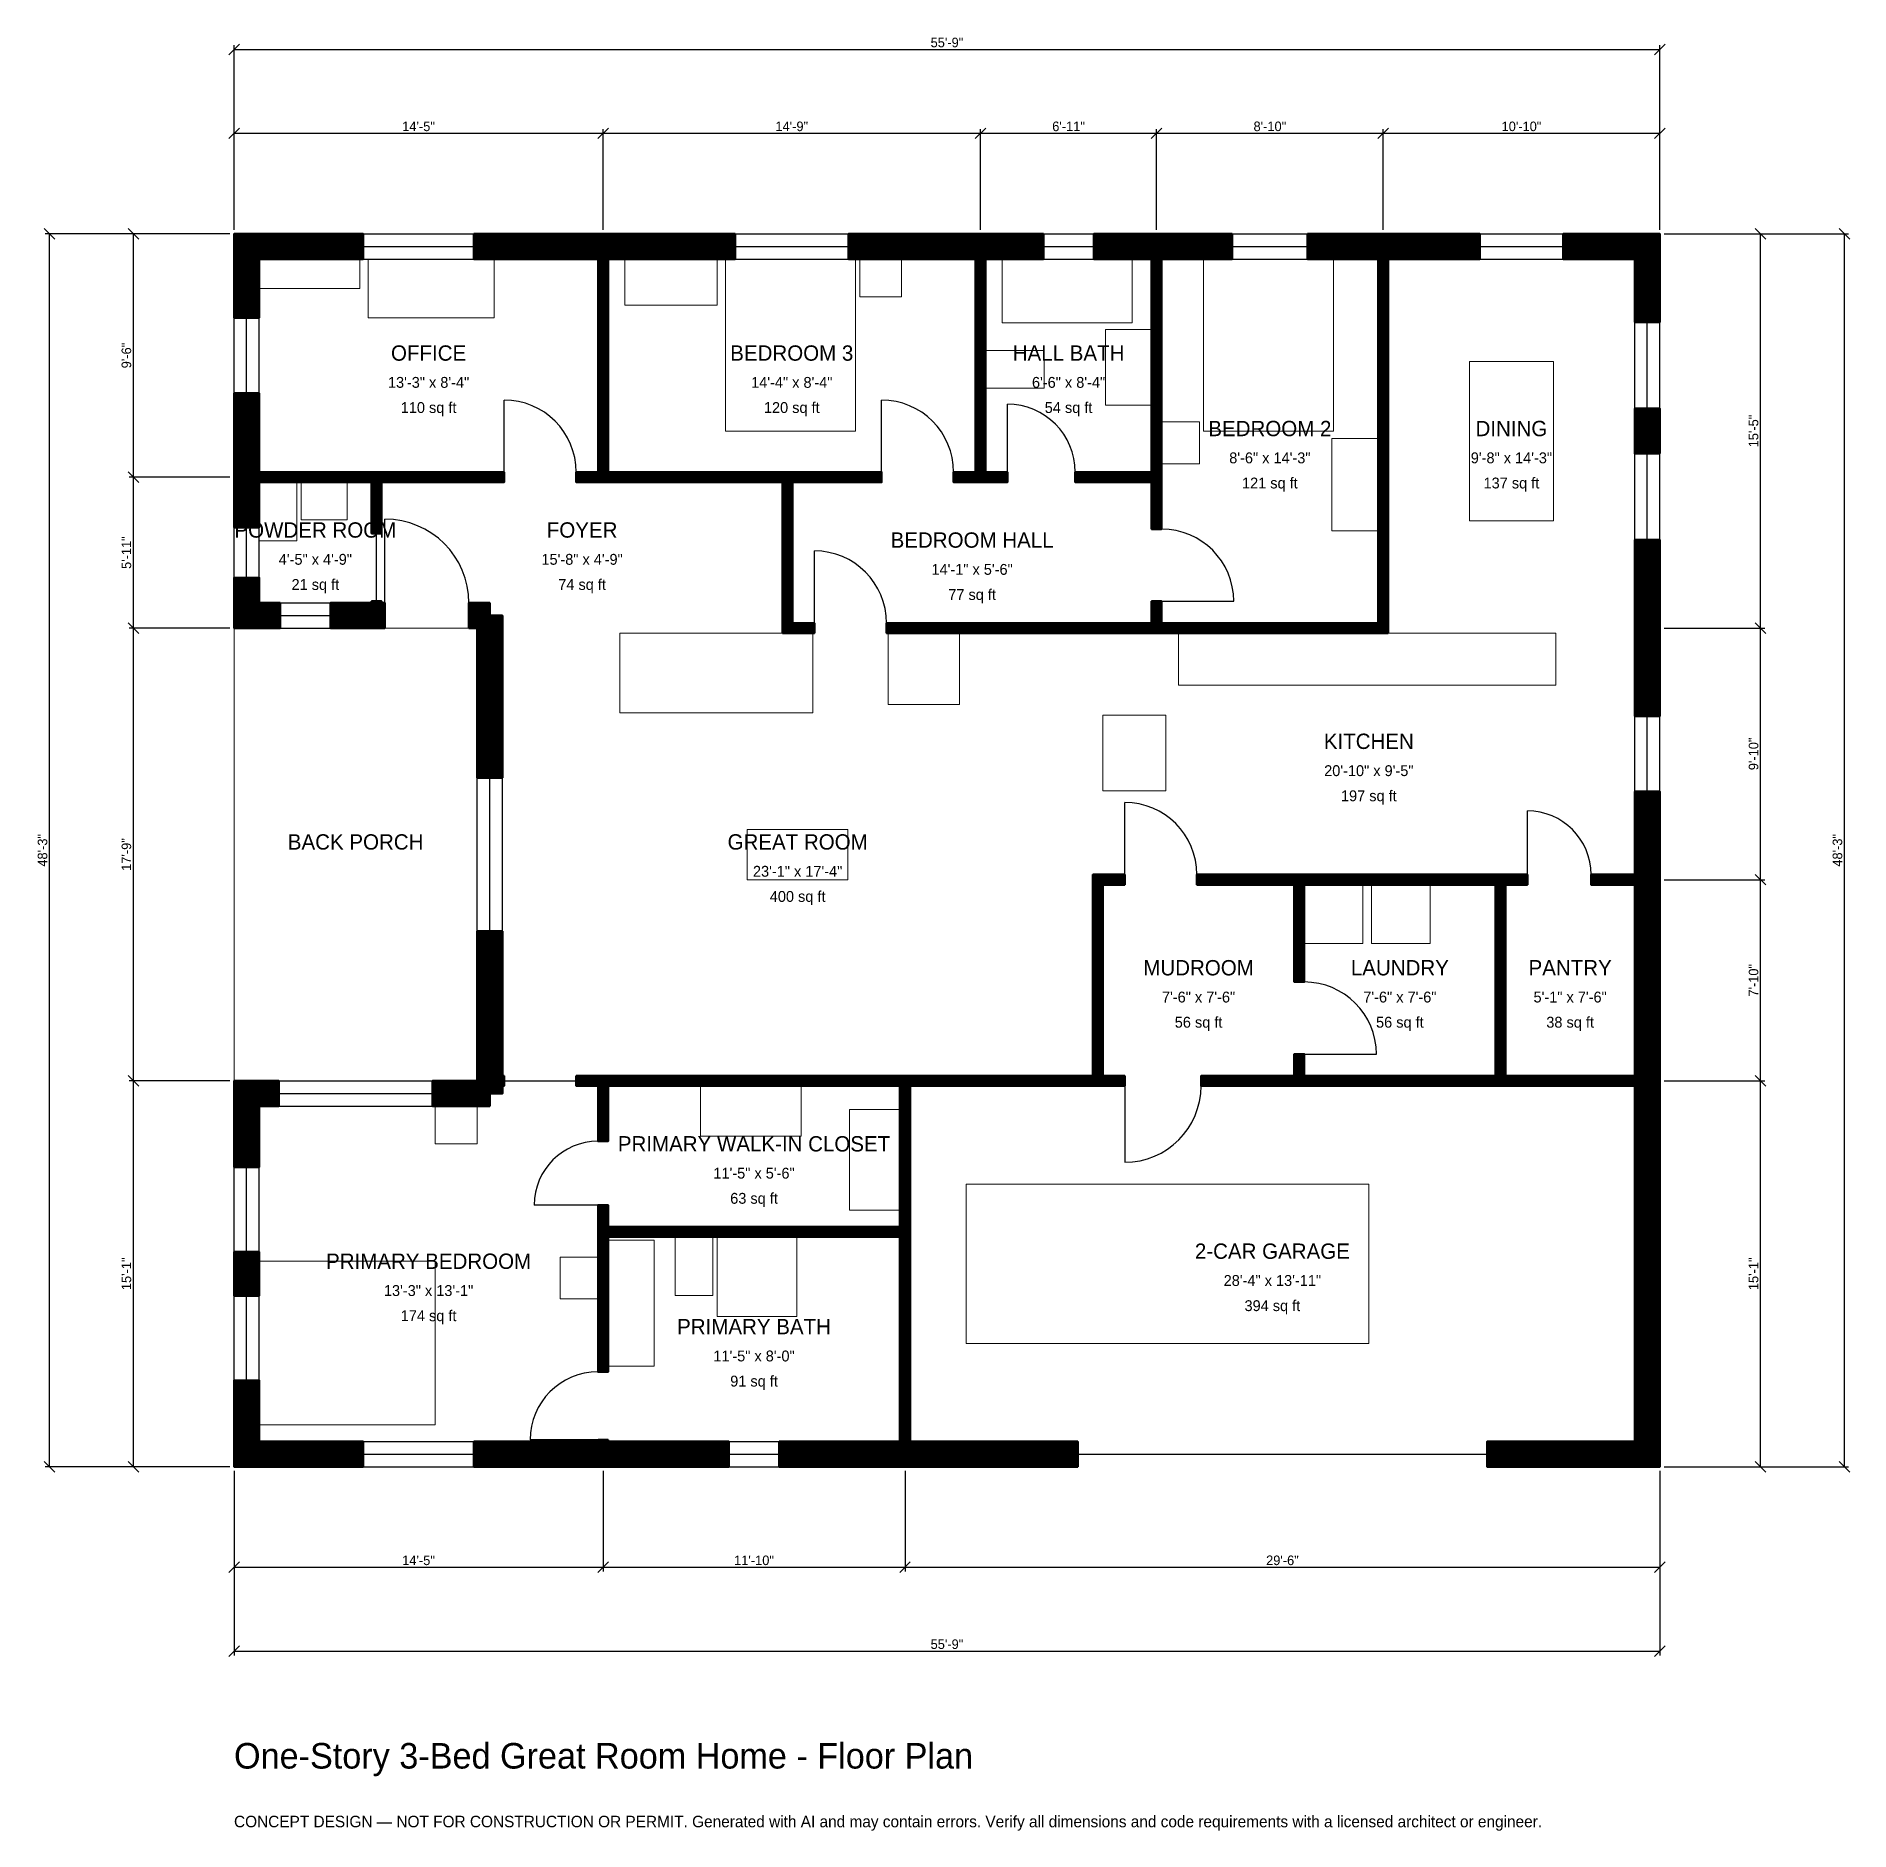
# Model space of a CAD drawing. Header units: inches. Extents: x -93 to 758, y -171 to 672.
import ezdxf
from ezdxf.enums import TextEntityAlignment as Align

# ---------------------------------------------------------------- set-up
doc = ezdxf.new("R2010")
doc.units = ezdxf.units.IN
doc.header["$MEASUREMENT"] = 0
doc.linetypes.add('DASHED', pattern=[0.6, 0.5, -0.1])
for name, color, linetype, lineweight in [('A-ANNO-DIMS', 1, 'Continuous', 13), ('A-ANNO-TEXT', 7, 'Continuous', 18), ('A-AREA-IDEN', 7, 'Continuous', 18), ('A-DOOR', 2, 'Continuous', 25), ('A-FLOR-FIXT', 9, 'Continuous', 13), ('A-FURN', 9, 'Continuous', 13), ('A-GLAZ', 4, 'Continuous', 25), ('A-SITE-PAVE', 8, 'Continuous', 13), ('A-WALL', 7, 'Continuous', 50), ('A-WALL-PATT', 8, 'Continuous', 13)]:
    doc.layers.add(name, color=color, linetype=linetype, lineweight=lineweight)
doc.dimstyles.new('PLAN', dxfattribs={"dimtxt": 4.5, "dimasz": 3, "dimexe": 2, "dimexo": 2, "dimgap": 1, "dimtad": 1, "dimdec": 0, "dimlunit": 4, "dimtsz": 2.5, "dimcen": 2.5, "dimclrd": 1, "dimclre": 1, "dimazin": 3, "dimtfac": 1, "dimtmove": 0, "dimatfit": 3})

msp = doc.modelspace()

# ---------------------------------------------------------------- hatches: boundary and pattern name
at = {"layer": 'A-WALL-PATT'}
h = msp.add_hatch(dxfattribs=at)
h.set_pattern_fill('ANSI31', color=8, scale=0.8)
h.paths.add_polyline_path([(167.3228, 0), (112.5984, 0), (112.5984, 11.811), (167.3228, 11.811), (170.8661, 11.811), (170.8661, 12.5984), (175.5906, 12.5984), (175.5906, 11.811), (179.1339, 11.811), (232.2835, 11.811), (232.2835, 0), (179.1339, 0), (175.5906, 0), (175.5906, 0), (170.8661, 0), (170.8661, 0), (167.3228, 0)])
h.paths.add_polyline_path([(11.811, 0), (11.811, 0), (0, 0), (0, 0), (0, 0), (0, 11.811), (0, 11.811), (0, 40.4856), (11.811, 40.4856), (11.811, 11.811), (60.6299, 11.811), (60.6299, 0), (11.811, 0)])
h.paths.add_polyline_path([(0, 100.853), (11.811, 100.853), (11.811, 80.2493), (0, 80.2493), (0, 100.853)])
h.paths.add_polyline_path([(0, 169.2913), (0, 169.2913), (0, 181.1024), (0, 181.1024), (0, 181.1024), (11.811, 181.1024), (11.811, 181.1024), (21.063, 181.1024), (21.063, 169.2913), (11.811, 169.2913), (11.811, 140.6168), (0, 140.6168), (0, 169.2913)])
h.paths.add_polyline_path([(111.811, 181.1024), (111.811, 181.1024), (114.1732, 181.1024), (114.1732, 183.4646), (114.1732, 183.4646), (114.1732, 251.378), (125.9843, 251.378), (125.9843, 183.4646), (126.7717, 183.4646), (126.7717, 178.7402), (125.9843, 178.7402), (125.9843, 175.1969), (120.0787, 175.1969), (120.0787, 169.2913), (93.1102, 169.2913), (93.1102, 181.1024), (111.811, 181.1024)])
h.paths.add_polyline_path([(114.1732, 393.7008), (110.2362, 393.7008), (110.2362, 405.5118), (120.0787, 405.5118), (120.0787, 399.6063), (125.9843, 399.6063), (125.9843, 323.4252), (114.1732, 323.4252), (114.1732, 393.7008)])
h.paths.add_polyline_path([(69.2913, 393.7008), (69.2913, 393.7007), (64.5669, 393.7007), (64.5669, 393.7008), (61.0236, 393.7008), (45.2756, 393.7008), (45.2756, 405.5118), (61.0236, 405.5118), (64.5669, 405.5118), (64.5669, 406.2992), (69.2913, 406.2992), (69.2913, 405.5118), (70.8661, 405.5118), (70.8661, 393.7008), (69.2913, 393.7008)])
h.paths.add_polyline_path([(11.811, 393.7008), (11.811, 393.7007), (0, 393.7007), (0, 393.7008), (0, 393.7008), (0, 405.5118), (0, 405.5118), (0, 417.3228), (11.811, 417.3228), (11.811, 405.5118), (21.6535, 405.5118), (21.6535, 393.7008), (11.811, 393.7008)])
h.paths.add_polyline_path([(0, 458.6614), (0, 462.2047), (0, 462.2047), (0, 466.9291), (0, 466.9291), (0, 470.4724), (0, 503.937), (11.811, 503.937), (11.811, 470.4724), (11.811, 466.9291), (64.5669, 466.9291), (69.2913, 466.9291), (126.7717, 466.9291), (126.7717, 462.2047), (69.2913, 462.2047), (69.2913, 438.189), (64.5669, 438.189), (64.5669, 462.2047), (11.811, 462.2047), (11.811, 458.6614), (11.811, 440.9449), (0, 440.9449), (0, 458.6614)])
h.paths.add_polyline_path([(0, 566.9291), (0, 566.9291), (0, 578.7402), (0, 578.7402), (0, 578.7402), (0, 578.7402), (11.811, 578.7402), (11.811, 578.7402), (60.6299, 578.7402), (60.6299, 566.9291), (11.811, 566.9291), (11.811, 539.3701), (0, 539.3701), (0, 566.9291)])
h.paths.add_polyline_path([(167.3228, 578.7402), (170.8661, 578.7402), (170.8661, 578.7402), (175.5906, 578.7402), (175.5906, 578.7402), (179.1339, 578.7402), (235.2362, 578.7402), (235.2362, 566.9291), (179.1339, 566.9291), (175.5906, 566.9291), (175.5906, 466.9291), (257.4803, 466.9291), (257.4803, 466.9291), (262.2047, 466.9291), (303.937, 466.9291), (303.937, 462.2047), (262.2047, 462.2047), (262.2047, 396.063), (272.4409, 396.063), (272.4409, 391.3386), (262.2047, 391.3386), (257.4803, 391.3386), (257.4803, 391.3386), (257.4803, 396.063), (257.4803, 396.063), (257.4803, 462.2047), (257.4803, 462.2047), (175.5906, 462.2047), (170.8661, 462.2047), (160.6299, 462.2047), (160.6299, 466.9291), (170.8661, 466.9291), (170.8661, 566.9291), (167.3228, 566.9291), (112.5984, 566.9291), (112.5984, 578.7402), (167.3228, 578.7402)])
h.paths.add_polyline_path([(344.4882, 578.7402), (348.0315, 578.7402), (348.0315, 578.7402), (352.7559, 578.7402), (352.7559, 578.7402), (356.2992, 578.7402), (379.9213, 578.7402), (379.9213, 566.9291), (356.2992, 566.9291), (352.7559, 566.9291), (352.7559, 466.9291), (362.9921, 466.9291), (362.9921, 462.2047), (352.7559, 462.2047), (348.0315, 462.2047), (337.7953, 462.2047), (337.7953, 466.9291), (348.0315, 466.9291), (348.0315, 566.9291), (344.4882, 566.9291), (288.3858, 566.9291), (288.3858, 578.7402), (344.4882, 578.7402)])
h.paths.add_polyline_path([(430.7087, 578.7402), (430.7087, 578.7402), (435.4331, 578.7402), (435.4331, 578.7402), (438.9764, 578.7402), (438.9764, 578.7402), (468.5039, 578.7402), (468.5039, 566.9291), (435.4331, 566.9291), (435.4331, 466.9291), (435.4331, 462.2047), (435.4331, 440.1575), (430.7087, 440.1575), (430.7087, 462.2047), (394.8819, 462.2047), (394.8819, 466.9291), (430.7087, 466.9291), (430.7087, 566.9291), (427.1654, 566.9291), (427.1654, 566.9291), (403.5433, 566.9291), (403.5433, 578.7402), (430.7087, 578.7402)])
h.paths.add_polyline_path([(533.4646, 578.7402), (537.0079, 578.7402), (537.0079, 578.7402), (541.7323, 578.7402), (541.7323, 578.7402), (545.2756, 578.7402), (584.8425, 578.7402), (584.8425, 566.9291), (545.2756, 566.9291), (541.7323, 566.9291), (541.7323, 396.063), (541.7323, 391.3386), (537.0079, 391.3386), (435.4331, 391.3386), (430.7087, 391.3386), (407.874, 391.3386), (403.1496, 391.3386), (306.2992, 391.3386), (306.2992, 396.063), (403.1496, 396.063), (407.874, 396.063), (430.7087, 396.063), (430.7087, 406.2992), (435.4331, 406.2992), (435.4331, 396.063), (537.0079, 396.063), (537.0079, 566.9291), (533.4646, 566.9291), (503.937, 566.9291), (503.937, 578.7402), (533.4646, 578.7402)])
h.paths.add_polyline_path([(657.4803, 578.7402), (657.4803, 578.7402), (669.2913, 578.7402), (669.2913, 578.7402), (669.2914, 578.7402), (669.2914, 566.9291), (669.2913, 566.9291), (669.2913, 537.336), (657.4803, 537.336), (657.4803, 566.9291), (623.8189, 566.9291), (623.8189, 578.7402), (657.4803, 578.7402)])
h.paths.add_polyline_path([(669.2913, 475.6562), (657.4803, 475.6562), (657.4803, 496.7848), (669.2913, 496.7848), (669.2913, 475.6562)])
h.paths.add_polyline_path([(669.2913, 399.6063), (669.2913, 387.7953), (669.2913, 352.3622), (657.4803, 352.3622), (657.4803, 387.7953), (657.4803, 399.6063), (657.4803, 435.105), (669.2913, 435.105), (669.2913, 399.6063)])
h.paths.add_polyline_path([(669.2913, 281.4961), (669.2913, 277.9528), (669.2914, 277.9528), (669.2914, 273.2283), (669.2913, 273.2283), (669.2913, 269.685), (669.2913, 187.0079), (669.2913, 183.4646), (669.2914, 183.4646), (669.2914, 178.7402), (669.2913, 178.7402), (669.2913, 175.1969), (669.2913, 11.811), (669.2914, 11.811), (669.2914, 0), (669.2913, 0), (669.2913, 0), (657.4803, 0), (657.4803, 0), (588.189, 0), (588.189, 11.811), (657.4803, 11.811), (657.4803, 175.1969), (657.4803, 178.7402), (596.8504, 178.7402), (592.126, 178.7402), (502.3622, 178.7402), (497.6378, 178.7402), (497.6378, 178.7402), (453.937, 178.7402), (453.937, 183.4646), (497.6378, 183.4646), (497.6378, 183.4646), (497.6378, 193.7008), (502.3622, 193.7008), (502.3622, 183.4646), (592.126, 183.4646), (592.126, 273.2283), (502.3622, 273.2283), (502.3622, 227.5591), (497.6378, 227.5591), (497.6378, 273.2283), (497.6378, 273.2283), (451.9685, 273.2283), (451.9685, 277.9528), (497.6378, 277.9528), (497.6378, 277.9528), (502.3622, 277.9528), (592.126, 277.9528), (596.8504, 277.9528), (607.0866, 277.9528), (607.0866, 273.2283), (596.8504, 273.2283), (596.8504, 183.4646), (657.4803, 183.4646), (657.4803, 187.0079), (657.4803, 269.685), (657.4803, 273.2283), (637.0079, 273.2283), (637.0079, 277.9528), (657.4803, 277.9528), (657.4803, 281.4961), (657.4803, 316.9291), (669.2913, 316.9291), (669.2913, 281.4961)])
h.paths.add_polyline_path([(320.8661, 0), (317.3228, 0), (317.3228, 0), (312.5984, 0), (312.5984, 0), (309.0551, 0), (255.9055, 0), (255.9055, 11.811), (309.0551, 11.811), (312.5984, 11.811), (312.5984, 107.874), (175.5906, 107.874), (175.5906, 44.4882), (170.8661, 44.4882), (170.8661, 107.874), (170.8661, 112.5984), (170.8661, 122.8346), (175.5906, 122.8346), (175.5906, 112.5984), (312.5984, 112.5984), (312.5984, 178.7402), (175.5906, 178.7402), (175.5906, 152.7559), (170.8661, 152.7559), (170.8661, 178.7402), (160.6299, 178.7402), (160.6299, 183.4646), (170.8661, 183.4646), (175.5906, 183.4646), (312.5984, 183.4646), (317.3228, 183.4646), (403.1496, 183.4646), (403.1496, 273.2283), (403.1496, 277.9528), (407.874, 277.9528), (418.1102, 277.9528), (418.1102, 273.2283), (407.874, 273.2283), (407.874, 183.4646), (418.1102, 183.4646), (418.1102, 178.7402), (407.874, 178.7402), (403.1496, 178.7402), (317.3228, 178.7402), (317.3228, 112.5984), (317.3228, 107.874), (317.3228, 11.811), (320.8661, 11.811), (396.063, 11.811), (396.063, 0), (320.8661, 0)])

# ---------------------------------------------------------------- linework, layer by layer
at = {"layer": 'A-DOOR'}
for p, q in [((126.7717, 466.9291), (126.7717, 500.7874)), ((303.937, 466.9291), (303.937, 500.7874)), ((362.9921, 466.9291), (362.9921, 498.8189)), ((70.8661, 405.5118), (70.8661, 444.8819)), ((66.9291, 406.2992), (66.9291, 438.189)), ((272.4409, 396.063), (272.4409, 429.9213)), ((435.4331, 406.2992), (469.2913, 406.2992)), ((418.1102, 277.9528), (418.1102, 311.811)), ((607.0866, 277.9528), (607.0866, 307.874)), ((502.3622, 193.7008), (536.2205, 193.7008)), ((126.7717, 181.1024), (160.6299, 181.1024)), ((418.1102, 178.7402), (418.1102, 142.9134)), ((170.8661, 122.8346), (140.9449, 122.8346)), ((170.8661, 12.5984), (138.9764, 12.5984))]:
    msp.add_line(p, q, dxfattribs=at)
at = {"layer": 'A-DOOR', "linetype": 'DASHED'}
msp.add_line((396.063, 5.9055), (588.189, 5.9055), dxfattribs=at)
at = {"layer": 'A-DOOR'}
for centre, radius, start, end in [((126.7717, 466.9291), 33.8583, 0, 90), ((303.937, 466.9291), 33.8583, 0, 90), ((362.9921, 466.9291), 31.8898, 0, 90), ((70.8661, 405.5118), 39.3701, 0, 90), ((435.4331, 406.2992), 33.8583, 0, 90), ((272.4409, 396.063), 33.8583, 0, 90), ((418.1102, 277.9528), 33.8583, 0, 90), ((607.0866, 277.9528), 29.9213, 0, 90), ((502.3622, 193.7008), 33.8583, 0, 90), ((418.1102, 178.7402), 35.8268, 270, 360), ((170.8661, 122.8346), 29.9213, 90, 180), ((170.8661, 12.5984), 31.8898, 90, 180)]:
    msp.add_arc(centre, radius, start, end, dxfattribs=at)
at = {"layer": 'A-FLOR-FIXT'}
for points in [[(360.6299, 537.0079), (421.6535, 537.0079), (421.6535, 566.9291), (360.6299, 566.9291)], [(409.0551, 498.4252), (430.7087, 498.4252), (430.7087, 533.8583), (409.0551, 533.8583)], [(352.7559, 506.2992), (380.315, 506.2992), (380.315, 524.0157), (352.7559, 524.0157)], [(11.811, 434.6457), (29.5276, 434.6457), (29.5276, 462.2047), (11.811, 462.2047)], [(31.4961, 444.4882), (53.1496, 444.4882), (53.1496, 462.2047), (31.4961, 462.2047)], [(443.3071, 366.9291), (620.4724, 366.9291), (620.4724, 391.3386), (443.3071, 391.3386)], [(175.5906, 47.2441), (197.2441, 47.2441), (197.2441, 106.2992), (175.5906, 106.2992)], [(207.0866, 80.315), (224.8031, 80.315), (224.8031, 107.874), (207.0866, 107.874)], [(226.7717, 70.4724), (264.1732, 70.4724), (264.1732, 107.874), (226.7717, 107.874)]]:
    msp.add_lwpolyline(points, close=True, dxfattribs=at)
at = {"layer": 'A-FURN'}
for points in [[(11.811, 553.1496), (59.0551, 553.1496), (59.0551, 566.9291), (11.811, 566.9291)], [(62.9921, 539.3701), (122.0472, 539.3701), (122.0472, 566.9291), (62.9921, 566.9291)], [(183.4646, 545.2756), (226.7717, 545.2756), (226.7717, 566.9291), (183.4646, 566.9291)], [(230.7087, 486.2205), (291.7323, 486.2205), (291.7323, 566.9291), (230.7087, 566.9291)], [(293.7008, 549.2126), (313.3858, 549.2126), (313.3858, 566.9291), (293.7008, 566.9291)], [(455.1181, 486.2205), (516.1417, 486.2205), (516.1417, 566.9291), (455.1181, 566.9291)], [(579.9213, 444.0945), (619.2913, 444.0945), (619.2913, 518.8976), (579.9213, 518.8976)], [(435.4331, 470.8661), (453.1496, 470.8661), (453.1496, 490.5512), (435.4331, 490.5512)], [(515.3543, 439.3701), (537.0079, 439.3701), (537.0079, 482.6772), (515.3543, 482.6772)], [(181.1024, 353.937), (271.6535, 353.937), (271.6535, 391.3386), (181.1024, 391.3386)], [(307.0866, 357.874), (340.5512, 357.874), (340.5512, 391.3386), (307.0866, 391.3386)], [(407.874, 317.3228), (437.4016, 317.3228), (437.4016, 352.7559), (407.874, 352.7559)], [(240.9449, 275.5906), (288.189, 275.5906), (288.189, 299.2126), (240.9449, 299.2126)], [(502.3622, 245.6693), (529.9213, 245.6693), (529.9213, 273.2283), (502.3622, 273.2283)], [(533.8583, 245.6693), (561.4173, 245.6693), (561.4173, 273.2283), (533.8583, 273.2283)], [(218.8976, 155.1181), (266.1417, 155.1181), (266.1417, 178.7402), (218.8976, 178.7402)], [(94.4882, 151.5748), (114.1732, 151.5748), (114.1732, 169.2913), (94.4882, 169.2913)], [(288.9764, 120.4724), (312.5984, 120.4724), (312.5984, 167.7165), (288.9764, 167.7165)], [(343.7008, 57.874), (532.6772, 57.874), (532.6772, 132.6772), (343.7008, 132.6772)], [(11.811, 19.685), (94.4882, 19.685), (94.4882, 96.4567), (11.811, 96.4567)], [(153.1496, 78.7402), (170.8661, 78.7402), (170.8661, 98.4252), (153.1496, 98.4252)]]:
    msp.add_lwpolyline(points, close=True, dxfattribs=at)
at = {"layer": 'A-GLAZ'}
for p, q in [((60.6299, 578.7402), (112.5984, 578.7402)), ((60.6299, 572.8346), (112.5984, 572.8346)), ((235.2362, 578.7402), (288.3858, 578.7402)), ((235.2362, 572.8346), (288.3858, 572.8346)), ((379.9213, 578.7402), (403.5433, 578.7402)), ((379.9213, 572.8346), (403.5433, 572.8346)), ((468.5039, 578.7402), (503.937, 578.7402)), ((468.5039, 572.8346), (503.937, 572.8346)), ((584.8425, 578.7402), (623.8189, 578.7402)), ((584.8425, 572.8346), (623.8189, 572.8346)), ((60.6299, 566.9291), (112.5984, 566.9291)), ((235.2362, 566.9291), (288.3858, 566.9291)), ((379.9213, 566.9291), (403.5433, 566.9291)), ((468.5039, 566.9291), (503.937, 566.9291)), ((584.8425, 566.9291), (623.8189, 566.9291)), ((0, 503.937), (0, 539.3701)), ((5.9055, 503.937), (5.9055, 539.3701)), ((11.811, 503.937), (11.811, 539.3701)), ((657.4803, 496.7848), (657.4803, 537.336)), ((663.3858, 496.7848), (663.3858, 537.336)), ((669.2913, 496.7848), (669.2913, 537.336)), ((657.4803, 435.105), (657.4803, 475.6562)), ((663.3858, 435.105), (663.3858, 475.6562)), ((669.2913, 435.105), (669.2913, 475.6562)), ((0, 417.3228), (0, 440.9449)), ((5.9055, 417.3228), (5.9055, 440.9449)), ((11.811, 417.3228), (11.811, 440.9449)), ((21.6535, 405.5118), (45.2756, 405.5118)), ((21.6535, 399.6063), (45.2756, 399.6063)), ((21.6535, 393.7008), (45.2756, 393.7008)), ((657.4803, 316.9291), (657.4803, 352.3622)), ((663.3858, 316.9291), (663.3858, 352.3622)), ((669.2913, 316.9291), (669.2913, 352.3622)), ((114.1732, 251.378), (114.1732, 323.4252)), ((120.0787, 251.378), (120.0787, 323.4252)), ((125.9843, 251.378), (125.9843, 323.4252)), ((21.063, 181.1024), (93.1102, 181.1024)), ((21.063, 175.1969), (93.1102, 175.1969)), ((21.063, 169.2913), (93.1102, 169.2913)), ((0, 100.853), (0, 140.6168)), ((5.9055, 100.853), (5.9055, 140.6168)), ((11.811, 100.853), (11.811, 140.6168)), ((0, 40.4856), (0, 80.2493)), ((5.9055, 40.4856), (5.9055, 80.2493)), ((11.811, 40.4856), (11.811, 80.2493)), ((60.6299, 11.811), (112.5984, 11.811)), ((232.2835, 11.811), (255.9055, 11.811)), ((60.6299, 5.9055), (112.5984, 5.9055)), ((60.6299, 0), (112.5984, 0)), ((232.2835, 5.9055), (255.9055, 5.9055)), ((232.2835, 0), (255.9055, 0))]:
    msp.add_line(p, q, dxfattribs=at)
at = {"layer": 'A-SITE-PAVE', "linetype": 'DASHED'}
msp.add_lwpolyline([(0, 181.1024), (114.1732, 181.1024), (114.1732, 393.7008), (0, 393.7008)], close=True, dxfattribs=at)
at = {"layer": 'A-WALL'}
for points in [[(0, 566.9291), (0, 566.9291), (0, 578.7402), (0, 578.7402), (0, 578.7402), (0, 578.7402), (11.811, 578.7402), (11.811, 578.7402), (60.6299, 578.7402), (60.6299, 566.9291), (11.811, 566.9291), (11.811, 539.3701), (0, 539.3701), (0, 566.9291)], [(167.3228, 578.7402), (170.8661, 578.7402), (170.8661, 578.7402), (175.5906, 578.7402), (175.5906, 578.7402), (179.1339, 578.7402), (235.2362, 578.7402), (235.2362, 566.9291), (179.1339, 566.9291), (175.5906, 566.9291), (175.5906, 466.9291), (257.4803, 466.9291), (257.4803, 466.9291), (262.2047, 466.9291), (303.937, 466.9291), (303.937, 462.2047), (262.2047, 462.2047), (262.2047, 396.063), (272.4409, 396.063), (272.4409, 391.3386), (262.2047, 391.3386), (257.4803, 391.3386), (257.4803, 391.3386), (257.4803, 396.063), (257.4803, 396.063), (257.4803, 462.2047), (257.4803, 462.2047), (175.5906, 462.2047), (170.8661, 462.2047), (160.6299, 462.2047), (160.6299, 466.9291), (170.8661, 466.9291), (170.8661, 566.9291), (167.3228, 566.9291), (112.5984, 566.9291), (112.5984, 578.7402), (167.3228, 578.7402)], [(344.4882, 578.7402), (348.0315, 578.7402), (348.0315, 578.7402), (352.7559, 578.7402), (352.7559, 578.7402), (356.2992, 578.7402), (379.9213, 578.7402), (379.9213, 566.9291), (356.2992, 566.9291), (352.7559, 566.9291), (352.7559, 466.9291), (362.9921, 466.9291), (362.9921, 462.2047), (352.7559, 462.2047), (348.0315, 462.2047), (337.7953, 462.2047), (337.7953, 466.9291), (348.0315, 466.9291), (348.0315, 566.9291), (344.4882, 566.9291), (288.3858, 566.9291), (288.3858, 578.7402), (344.4882, 578.7402)], [(533.4646, 578.7402), (537.0079, 578.7402), (537.0079, 578.7402), (541.7323, 578.7402), (541.7323, 578.7402), (545.2756, 578.7402), (584.8425, 578.7402), (584.8425, 566.9291), (545.2756, 566.9291), (541.7323, 566.9291), (541.7323, 396.063), (541.7323, 391.3386), (537.0079, 391.3386), (435.4331, 391.3386), (430.7087, 391.3386), (407.874, 391.3386), (403.1496, 391.3386), (306.2992, 391.3386), (306.2992, 396.063), (403.1496, 396.063), (407.874, 396.063), (430.7087, 396.063), (430.7087, 406.2992), (435.4331, 406.2992), (435.4331, 396.063), (537.0079, 396.063), (537.0079, 566.9291), (533.4646, 566.9291), (503.937, 566.9291), (503.937, 578.7402), (533.4646, 578.7402)], [(430.7087, 578.7402), (430.7087, 578.7402), (435.4331, 578.7402), (435.4331, 578.7402), (438.9764, 578.7402), (438.9764, 578.7402), (468.5039, 578.7402), (468.5039, 566.9291), (435.4331, 566.9291), (435.4331, 466.9291), (435.4331, 462.2047), (435.4331, 440.1575), (430.7087, 440.1575), (430.7087, 462.2047), (394.8819, 462.2047), (394.8819, 466.9291), (430.7087, 466.9291), (430.7087, 566.9291), (427.1654, 566.9291), (427.1654, 566.9291), (403.5433, 566.9291), (403.5433, 578.7402), (430.7087, 578.7402)], [(657.4803, 578.7402), (657.4803, 578.7402), (669.2913, 578.7402), (669.2913, 578.7402), (669.2914, 578.7402), (669.2914, 566.9291), (669.2913, 566.9291), (669.2913, 537.336), (657.4803, 537.336), (657.4803, 566.9291), (623.8189, 566.9291), (623.8189, 578.7402), (657.4803, 578.7402)], [(0, 458.6614), (0, 462.2047), (0, 462.2047), (0, 466.9291), (0, 466.9291), (0, 470.4724), (0, 503.937), (11.811, 503.937), (11.811, 470.4724), (11.811, 466.9291), (64.5669, 466.9291), (69.2913, 466.9291), (126.7717, 466.9291), (126.7717, 462.2047), (69.2913, 462.2047), (69.2913, 438.189), (64.5669, 438.189), (64.5669, 462.2047), (11.811, 462.2047), (11.811, 458.6614), (11.811, 440.9449), (0, 440.9449), (0, 458.6614)], [(669.2913, 475.6562), (657.4803, 475.6562), (657.4803, 496.7848), (669.2913, 496.7848), (669.2913, 475.6562)], [(669.2913, 399.6063), (669.2913, 387.7953), (669.2913, 352.3622), (657.4803, 352.3622), (657.4803, 387.7953), (657.4803, 399.6063), (657.4803, 435.105), (669.2913, 435.105), (669.2913, 399.6063)], [(11.811, 393.7008), (11.811, 393.7007), (0, 393.7007), (0, 393.7008), (0, 393.7008), (0, 405.5118), (0, 405.5118), (0, 417.3228), (11.811, 417.3228), (11.811, 405.5118), (21.6535, 405.5118), (21.6535, 393.7008), (11.811, 393.7008)], [(69.2913, 393.7008), (69.2913, 393.7007), (64.5669, 393.7007), (64.5669, 393.7008), (61.0236, 393.7008), (45.2756, 393.7008), (45.2756, 405.5118), (61.0236, 405.5118), (64.5669, 405.5118), (64.5669, 406.2992), (69.2913, 406.2992), (69.2913, 405.5118), (70.8661, 405.5118), (70.8661, 393.7008), (69.2913, 393.7008)], [(114.1732, 393.7008), (110.2362, 393.7008), (110.2362, 405.5118), (120.0787, 405.5118), (120.0787, 399.6063), (125.9843, 399.6063), (125.9843, 323.4252), (114.1732, 323.4252), (114.1732, 393.7008)], [(669.2913, 281.4961), (669.2913, 277.9528), (669.2914, 277.9528), (669.2914, 273.2283), (669.2913, 273.2283), (669.2913, 269.685), (669.2913, 187.0079), (669.2913, 183.4646), (669.2914, 183.4646), (669.2914, 178.7402), (669.2913, 178.7402), (669.2913, 175.1969), (669.2913, 11.811), (669.2914, 11.811), (669.2914, 0), (669.2913, 0), (669.2913, 0), (657.4803, 0), (657.4803, 0), (588.189, 0), (588.189, 11.811), (657.4803, 11.811), (657.4803, 175.1969), (657.4803, 178.7402), (596.8504, 178.7402), (592.126, 178.7402), (502.3622, 178.7402), (497.6378, 178.7402), (497.6378, 178.7402), (453.937, 178.7402), (453.937, 183.4646), (497.6378, 183.4646), (497.6378, 183.4646), (497.6378, 193.7008), (502.3622, 193.7008), (502.3622, 183.4646), (592.126, 183.4646), (592.126, 273.2283), (502.3622, 273.2283), (502.3622, 227.5591), (497.6378, 227.5591), (497.6378, 273.2283), (497.6378, 273.2283), (451.9685, 273.2283), (451.9685, 277.9528), (497.6378, 277.9528), (497.6378, 277.9528), (502.3622, 277.9528), (592.126, 277.9528), (596.8504, 277.9528), (607.0866, 277.9528), (607.0866, 273.2283), (596.8504, 273.2283), (596.8504, 183.4646), (657.4803, 183.4646), (657.4803, 187.0079), (657.4803, 269.685), (657.4803, 273.2283), (637.0079, 273.2283), (637.0079, 277.9528), (657.4803, 277.9528), (657.4803, 281.4961), (657.4803, 316.9291), (669.2913, 316.9291), (669.2913, 281.4961)], [(320.8661, 0), (317.3228, 0), (317.3228, 0), (312.5984, 0), (312.5984, 0), (309.0551, 0), (255.9055, 0), (255.9055, 11.811), (309.0551, 11.811), (312.5984, 11.811), (312.5984, 107.874), (175.5906, 107.874), (175.5906, 44.4882), (170.8661, 44.4882), (170.8661, 107.874), (170.8661, 112.5984), (170.8661, 122.8346), (175.5906, 122.8346), (175.5906, 112.5984), (312.5984, 112.5984), (312.5984, 178.7402), (175.5906, 178.7402), (175.5906, 152.7559), (170.8661, 152.7559), (170.8661, 178.7402), (160.6299, 178.7402), (160.6299, 183.4646), (170.8661, 183.4646), (175.5906, 183.4646), (312.5984, 183.4646), (317.3228, 183.4646), (403.1496, 183.4646), (403.1496, 273.2283), (403.1496, 277.9528), (407.874, 277.9528), (418.1102, 277.9528), (418.1102, 273.2283), (407.874, 273.2283), (407.874, 183.4646), (418.1102, 183.4646), (418.1102, 178.7402), (407.874, 178.7402), (403.1496, 178.7402), (317.3228, 178.7402), (317.3228, 112.5984), (317.3228, 107.874), (317.3228, 11.811), (320.8661, 11.811), (396.063, 11.811), (396.063, 0), (320.8661, 0)], [(111.811, 181.1024), (111.811, 181.1024), (114.1732, 181.1024), (114.1732, 183.4646), (114.1732, 183.4646), (114.1732, 251.378), (125.9843, 251.378), (125.9843, 183.4646), (126.7717, 183.4646), (126.7717, 178.7402), (125.9843, 178.7402), (125.9843, 175.1969), (120.0787, 175.1969), (120.0787, 169.2913), (93.1102, 169.2913), (93.1102, 181.1024), (111.811, 181.1024)], [(0, 169.2913), (0, 169.2913), (0, 181.1024), (0, 181.1024), (0, 181.1024), (11.811, 181.1024), (11.811, 181.1024), (21.063, 181.1024), (21.063, 169.2913), (11.811, 169.2913), (11.811, 140.6168), (0, 140.6168), (0, 169.2913)], [(0, 100.853), (11.811, 100.853), (11.811, 80.2493), (0, 80.2493), (0, 100.853)], [(11.811, 0), (11.811, 0), (0, 0), (0, 0), (0, 0), (0, 11.811), (0, 11.811), (0, 40.4856), (11.811, 40.4856), (11.811, 11.811), (60.6299, 11.811), (60.6299, 0), (11.811, 0)], [(167.3228, 0), (112.5984, 0), (112.5984, 11.811), (167.3228, 11.811), (170.8661, 11.811), (170.8661, 12.5984), (175.5906, 12.5984), (175.5906, 11.811), (179.1339, 11.811), (232.2835, 11.811), (232.2835, 0), (179.1339, 0), (175.5906, 0), (175.5906, 0), (170.8661, 0), (170.8661, 0), (167.3228, 0)]]:
    msp.add_lwpolyline(points, close=True, dxfattribs=at)

# ---------------------------------------------------------------- texts
at = {"layer": 'A-ANNO-TEXT'}
for s, height, p in [('One-Story 3-Bed Great Room Home - Floor Plan', 12, (0, -141.7323)), ('CONCEPT DESIGN — NOT FOR CONSTRUCTION OR PERMIT. Generated with AI and may contain errors. Verify all dimensions and code requirements with a licensed architect or engineer.', 5.4, (0, -169.2913))]:
    msp.add_text(s, height=height, dxfattribs=at).set_placement(p)
at = {"layer": 'A-AREA-IDEN'}
for s, height, p in [('OFFICE', 7.2, (91.3386, 522.8346)), ('BEDROOM 3', 7.2, (261.811, 522.8346)), ('HALL BATH', 7.2, (391.7323, 522.8346)), ('13\'-3" x 8\'-4"', 5.1, (91.3386, 509.0551)), ('14\'-4" x 8\'-4"', 5.1, (261.811, 509.0551)), ('6\'-6" x 8\'-4"', 5.1, (391.7323, 509.0551)), ('110 sq ft', 5.1, (91.3386, 497.2441)), ('120 sq ft', 5.1, (261.811, 497.2441)), ('54 sq ft', 5.1, (391.7323, 497.2441)), ('BEDROOM 2', 7.2, (486.2205, 487.4016)), ('DINING', 7.2, (599.6063, 487.4016)), ('8\'-6" x 14\'-3"', 5.1, (486.2205, 473.622)), ('9\'-8" x 14\'-3"', 5.1, (599.6063, 473.622)), ('121 sq ft', 5.1, (486.2205, 461.811)), ('137 sq ft', 5.1, (599.6063, 461.811)), ('POWDER ROOM', 7.2, (38.189, 439.7638)), ('FOYER', 7.2, (163.3858, 439.7638)), ('BEDROOM HALL', 7.2, (346.4567, 435.0394)), ('4\'-5" x 4\'-9"', 5.1, (38.189, 425.9843)), ('15\'-8" x 4\'-9"', 5.1, (163.3858, 425.9843)), ('14\'-1" x 5\'-6"', 5.1, (346.4567, 421.2598)), ('21 sq ft', 5.1, (38.189, 414.1732)), ('74 sq ft', 5.1, (163.3858, 414.1732)), ('77 sq ft', 5.1, (346.4567, 409.4488)), ('KITCHEN', 7.2, (532.6772, 340.5512)), ('20\'-10" x 9\'-5"', 5.1, (532.6772, 326.7717)), ('197 sq ft', 5.1, (532.6772, 314.9606)), ('BACK PORCH', 7.2, (57.0866, 293.3071)), ('GREAT ROOM', 7.2, (264.5669, 293.3071)), ('23\'-1" x 17\'-4"', 5.1, (264.5669, 279.5276)), ('400 sq ft', 5.1, (264.5669, 267.7165)), ('MUDROOM', 7.2, (452.7559, 234.252)), ('LAUNDRY', 7.2, (547.2441, 234.252)), ('PANTRY', 7.2, (627.1654, 234.252)), ('7\'-6" x 7\'-6"', 5.1, (452.7559, 220.4724)), ('7\'-6" x 7\'-6"', 5.1, (547.2441, 220.4724)), ('5\'-1" x 7\'-6"', 5.1, (627.1654, 220.4724)), ('56 sq ft', 5.1, (452.7559, 208.6614)), ('56 sq ft', 5.1, (547.2441, 208.6614)), ('38 sq ft', 5.1, (627.1654, 208.6614)), ('PRIMARY WALK-IN CLOSET', 7.2, (244.0945, 151.5748)), ('11\'-5" x 5\'-6"', 5.1, (244.0945, 137.7953)), ('63 sq ft', 5.1, (244.0945, 125.9843)), ('2-CAR GARAGE', 7.2, (487.4016, 101.1811)), ('PRIMARY BEDROOM', 7.2, (91.3386, 96.4567)), ('13\'-3" x 13\'-1"', 5.1, (91.3386, 82.6772)), ('28\'-4" x 13\'-11"', 5.1, (487.4016, 87.4016)), ('394 sq ft', 5.1, (487.4016, 75.5906)), ('174 sq ft', 5.1, (91.3386, 70.8661)), ('PRIMARY BATH', 7.2, (244.0945, 65.748)), ('11\'-5" x 8\'-0"', 5.1, (244.0945, 51.9685)), ('91 sq ft', 5.1, (244.0945, 40.1575))]:
    msp.add_text(s, height=height, dxfattribs=at).set_placement(p, align=Align.MIDDLE_CENTER)

# ---------------------------------------------------------------- dimensions: what is measured, and where the dimension line sits
at = {"layer": 'A-ANNO-DIMS'}
for base, p1, p2, text in [((0, 665.3543), (0, 578.7402), (669.2913, 578.7402), '55\'-9"'), ((0, 625.9843), (0, 578.7402), (173.2283, 578.7402), '14\'-5"'), ((173.2283, 625.9843), (173.2283, 578.7402), (350.3937, 578.7402), '14\'-9"'), ((350.3937, 625.9843), (350.3937, 578.7402), (433.0709, 578.7402), '6\'-11"'), ((433.0709, 625.9843), (433.0709, 578.7402), (539.3701, 578.7402), '8\'-10"'), ((539.3701, 625.9843), (539.3701, 578.7402), (669.2913, 578.7402), '10\'-10"'), ((0, -47.2441), (0, 0), (173.2283, 0), '14\'-5"'), ((0, -86.6142), (0, 0), (669.2913, 0), '55\'-9"'), ((173.2283, -47.2441), (173.2283, 0), (314.9606, 0), '11\'-10"'), ((314.9606, -47.2441), (314.9606, 0), (669.2913, 0), '29\'-6"')]:
    msp.add_linear_dim(base=base, p1=p1, p2=p2, text=text, dimstyle='PLAN', dxfattribs=at).render()
for base, p1, p2, text in [((-86.6142, 0), (0, 0), (0, 578.7402), '48\'-3"'), ((-47.2441, 464.5669), (0, 464.5669), (0, 578.7402), '9\'-6"'), ((716.5354, 393.7008), (669.2913, 393.7008), (669.2913, 578.7402), '15\'-5"'), ((755.9055, 0), (669.2913, 0), (669.2913, 578.7402), '48\'-3"'), ((-47.2441, 393.7008), (0, 393.7008), (0, 464.5669), '5\'-11"'), ((-47.2441, 181.1024), (0, 181.1024), (0, 393.7008), '17\'-9"'), ((716.5354, 275.5906), (669.2913, 275.5906), (669.2913, 393.7008), '9\'-10"'), ((716.5354, 181.1024), (669.2913, 181.1024), (669.2913, 275.5906), '7\'-10"'), ((-47.2441, 0), (0, 0), (0, 181.1024), '15\'-1"'), ((716.5354, 0), (669.2913, 0), (669.2913, 181.1024), '15\'-1"')]:
    msp.add_linear_dim(base=base, p1=p1, p2=p2, angle=90, text=text, dimstyle='PLAN', dxfattribs=at).render()

doc.saveas('drawing.dxf')
